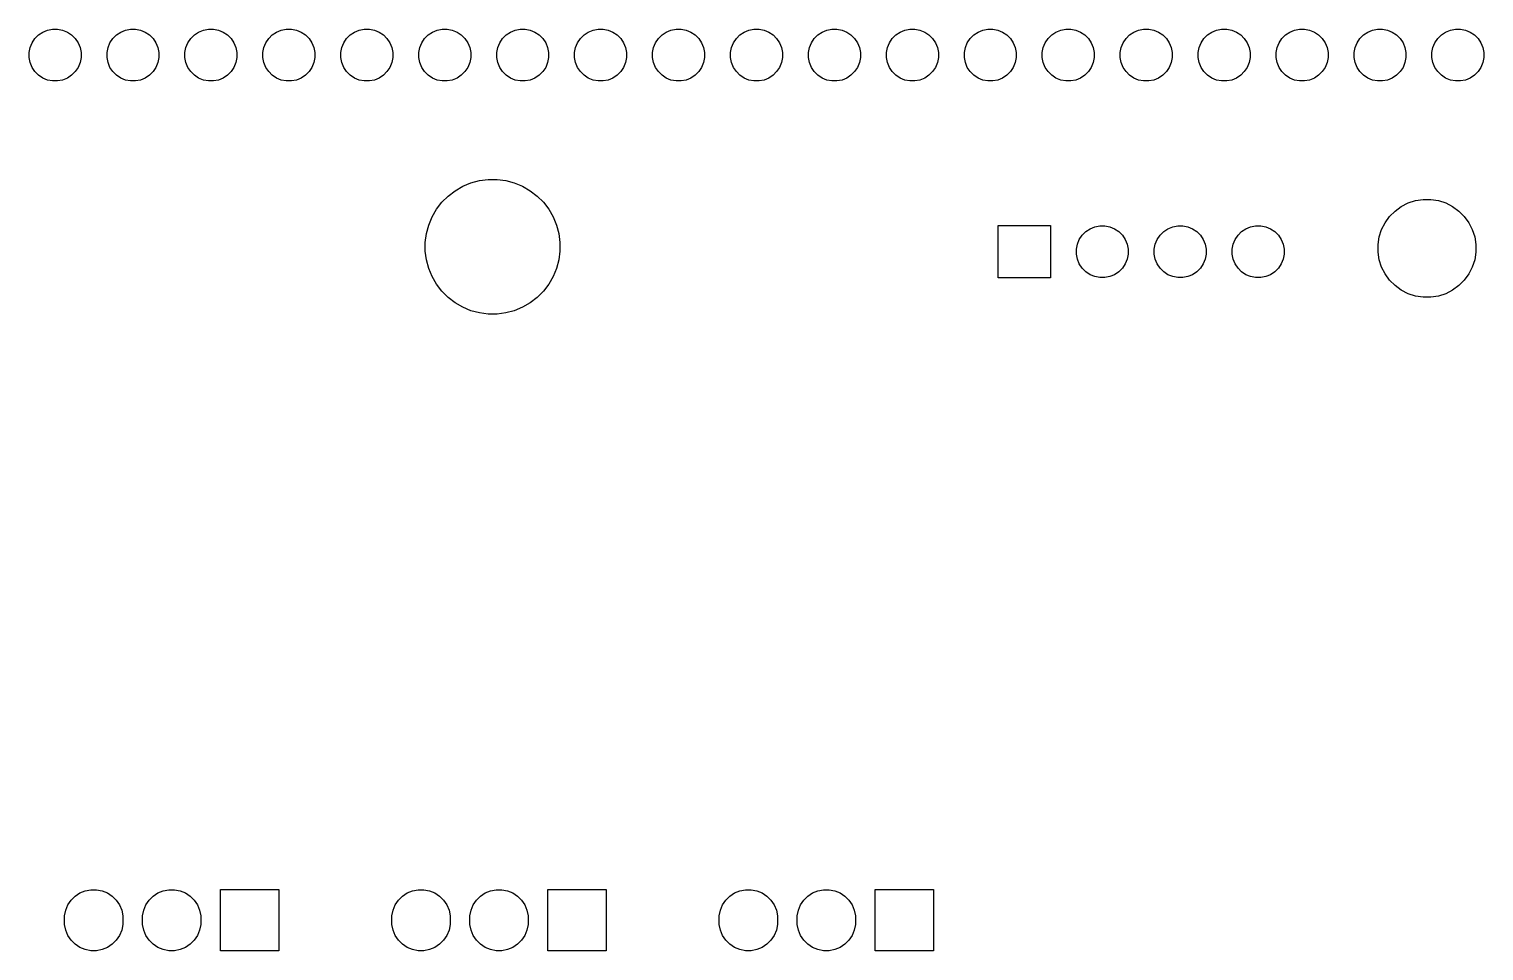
# Model space of a CAD drawing. Extents: x 82.6 to 179.2, y -147.9 to -51.2.
# Drawn here: x 131.79 to 179.21, y -82.7 to -52.65 of the extents above; entities that cross this region are included whole.
import ezdxf

# ---------------------------------------------------------------- set-up
doc = ezdxf.new("R2010")
doc.units = 0
doc.layers.add('BLACK', color=7, linetype='CONTINUOUS')

msp = doc.modelspace()

# ---------------------------------------------------------------- linework, layer by layer
at = {"layer": 'BLACK', "linetype": 'CONTINUOUS'}
for p, q in [((131.826601, -53.253258), (131.890367, -53.099313)), ((131.890367, -53.099313), (131.982941, -52.960766)), ((131.982941, -52.960766), (132.100766, -52.842941)), ((132.100766, -52.842941), (132.239313, -52.750367)), ((132.239313, -52.750367), (132.393258, -52.686601)), ((132.393258, -52.686601), (132.556685, -52.654093)), ((132.556685, -52.654093), (132.723315, -52.654093)), ((132.723315, -52.654093), (132.886742, -52.686601)), ((132.886742, -52.686601), (133.040687, -52.750367)), ((133.040687, -52.750367), (133.179234, -52.842941)), ((133.179234, -52.842941), (133.297059, -52.960766)), ((133.297059, -52.960766), (133.389633, -53.099313)), ((133.389633, -53.099313), (133.453399, -53.253258)), ((134.366601, -53.253258), (134.430367, -53.099313)), ((134.430367, -53.099313), (134.522941, -52.960766)), ((134.522941, -52.960766), (134.640766, -52.842941)), ((134.640766, -52.842941), (134.779313, -52.750367)), ((134.779313, -52.750367), (134.933258, -52.686601)), ((134.933258, -52.686601), (135.096685, -52.654093)), ((135.096685, -52.654093), (135.263315, -52.654093)), ((135.263315, -52.654093), (135.426742, -52.686601)), ((135.426742, -52.686601), (135.580687, -52.750367)), ((135.580687, -52.750367), (135.719234, -52.842941)), ((135.719234, -52.842941), (135.837059, -52.960766)), ((135.837059, -52.960766), (135.929633, -53.099313)), ((135.929633, -53.099313), (135.993399, -53.253258)), ((136.906601, -53.253258), (136.970367, -53.099313)), ((136.970367, -53.099313), (137.062941, -52.960766)), ((137.062941, -52.960766), (137.180766, -52.842941)), ((137.180766, -52.842941), (137.319313, -52.750367)), ((137.319313, -52.750367), (137.473258, -52.686601)), ((137.473258, -52.686601), (137.636685, -52.654093)), ((137.636685, -52.654093), (137.803315, -52.654093)), ((137.803315, -52.654093), (137.966742, -52.686601)), ((137.966742, -52.686601), (138.120687, -52.750367)), ((138.120687, -52.750367), (138.259234, -52.842941)), ((138.259234, -52.842941), (138.377059, -52.960766)), ((138.377059, -52.960766), (138.469633, -53.099313)), ((138.469633, -53.099313), (138.533399, -53.253258)), ((139.446601, -53.253258), (139.510367, -53.099313)), ((139.510367, -53.099313), (139.602941, -52.960766)), ((139.602941, -52.960766), (139.720766, -52.842941)), ((139.720766, -52.842941), (139.859313, -52.750367)), ((139.859313, -52.750367), (140.013258, -52.686601)), ((140.013258, -52.686601), (140.176685, -52.654093)), ((140.176685, -52.654093), (140.343315, -52.654093)), ((140.343315, -52.654093), (140.506742, -52.686601)), ((140.506742, -52.686601), (140.660687, -52.750367)), ((140.660687, -52.750367), (140.799234, -52.842941)), ((140.799234, -52.842941), (140.917059, -52.960766)), ((140.917059, -52.960766), (141.009633, -53.099313)), ((141.009633, -53.099313), (141.073399, -53.253258)), ((141.986601, -53.253258), (142.050367, -53.099313)), ((142.050367, -53.099313), (142.142941, -52.960766)), ((142.142941, -52.960766), (142.260766, -52.842941)), ((142.260766, -52.842941), (142.399313, -52.750367)), ((142.399313, -52.750367), (142.553258, -52.686601)), ((142.553258, -52.686601), (142.716685, -52.654093)), ((142.716685, -52.654093), (142.883315, -52.654093)), ((142.883315, -52.654093), (143.046742, -52.686601)), ((143.046742, -52.686601), (143.200687, -52.750367)), ((143.200687, -52.750367), (143.339234, -52.842941)), ((143.339234, -52.842941), (143.457059, -52.960766)), ((143.457059, -52.960766), (143.549633, -53.099313)), ((143.549633, -53.099313), (143.613399, -53.253258)), ((144.526601, -53.253258), (144.590367, -53.099313)), ((144.590367, -53.099313), (144.682941, -52.960766)), ((144.682941, -52.960766), (144.800766, -52.842941)), ((144.800766, -52.842941), (144.939313, -52.750367)), ((144.939313, -52.750367), (145.093258, -52.686601)), ((145.093258, -52.686601), (145.256685, -52.654093)), ((145.256685, -52.654093), (145.423315, -52.654093)), ((145.423315, -52.654093), (145.586742, -52.686601)), ((145.586742, -52.686601), (145.740687, -52.750367)), ((145.740687, -52.750367), (145.879234, -52.842941)), ((145.879234, -52.842941), (145.997059, -52.960766)), ((145.997059, -52.960766), (146.089633, -53.099313)), ((146.089633, -53.099313), (146.153399, -53.253258)), ((147.066601, -53.253258), (147.130367, -53.099313)), ((147.130367, -53.099313), (147.222941, -52.960766)), ((147.222941, -52.960766), (147.340766, -52.842941)), ((147.340766, -52.842941), (147.479313, -52.750367)), ((147.479313, -52.750367), (147.633258, -52.686601)), ((147.633258, -52.686601), (147.796685, -52.654093)), ((147.796685, -52.654093), (147.963315, -52.654093)), ((147.963315, -52.654093), (148.126742, -52.686601)), ((148.126742, -52.686601), (148.280687, -52.750367)), ((148.280687, -52.750367), (148.419234, -52.842941)), ((148.419234, -52.842941), (148.537059, -52.960766)), ((148.537059, -52.960766), (148.629633, -53.099313)), ((148.629633, -53.099313), (148.693399, -53.253258)), ((149.606601, -53.253258), (149.670367, -53.099313)), ((149.670367, -53.099313), (149.762941, -52.960766)), ((149.762941, -52.960766), (149.880766, -52.842941)), ((149.880766, -52.842941), (150.019313, -52.750367)), ((150.019313, -52.750367), (150.173258, -52.686601)), ((150.173258, -52.686601), (150.336685, -52.654093)), ((150.336685, -52.654093), (150.503315, -52.654093)), ((150.503315, -52.654093), (150.666742, -52.686601)), ((150.666742, -52.686601), (150.820687, -52.750367)), ((150.820687, -52.750367), (150.959234, -52.842941)), ((150.959234, -52.842941), (151.077059, -52.960766)), ((151.077059, -52.960766), (151.169633, -53.099313)), ((151.169633, -53.099313), (151.233399, -53.253258)), ((152.146601, -53.253258), (152.210367, -53.099313)), ((152.210367, -53.099313), (152.302941, -52.960766)), ((152.302941, -52.960766), (152.420766, -52.842941)), ((152.420766, -52.842941), (152.559313, -52.750367)), ((152.559313, -52.750367), (152.713258, -52.686601)), ((152.713258, -52.686601), (152.876685, -52.654093)), ((152.876685, -52.654093), (153.043315, -52.654093)), ((153.043315, -52.654093), (153.206742, -52.686601)), ((153.206742, -52.686601), (153.360687, -52.750367)), ((153.360687, -52.750367), (153.499234, -52.842941)), ((153.499234, -52.842941), (153.617059, -52.960766)), ((153.617059, -52.960766), (153.709633, -53.099313)), ((153.709633, -53.099313), (153.773399, -53.253258)), ((154.686601, -53.253258), (154.750367, -53.099313)), ((154.750367, -53.099313), (154.842941, -52.960766)), ((154.842941, -52.960766), (154.960766, -52.842941)), ((154.960766, -52.842941), (155.099313, -52.750367)), ((155.099313, -52.750367), (155.253258, -52.686601)), ((155.253258, -52.686601), (155.416685, -52.654093)), ((155.416685, -52.654093), (155.583315, -52.654093)), ((155.583315, -52.654093), (155.746742, -52.686601)), ((155.746742, -52.686601), (155.900687, -52.750367)), ((155.900687, -52.750367), (156.039234, -52.842941)), ((156.039234, -52.842941), (156.157059, -52.960766)), ((156.157059, -52.960766), (156.249633, -53.099313)), ((156.249633, -53.099313), (156.313399, -53.253258)), ((157.226601, -53.253258), (157.290367, -53.099313)), ((157.290367, -53.099313), (157.382941, -52.960766)), ((157.382941, -52.960766), (157.500766, -52.842941)), ((157.500766, -52.842941), (157.639313, -52.750367)), ((157.639313, -52.750367), (157.793258, -52.686601)), ((157.793258, -52.686601), (157.956685, -52.654093)), ((157.956685, -52.654093), (158.123315, -52.654093)), ((158.123315, -52.654093), (158.286742, -52.686601)), ((158.286742, -52.686601), (158.440687, -52.750367)), ((158.440687, -52.750367), (158.579234, -52.842941)), ((158.579234, -52.842941), (158.697059, -52.960766)), ((158.697059, -52.960766), (158.789633, -53.099313)), ((158.789633, -53.099313), (158.853399, -53.253258)), ((159.766601, -53.253258), (159.830367, -53.099313)), ((159.830367, -53.099313), (159.922941, -52.960766)), ((159.922941, -52.960766), (160.040766, -52.842941)), ((160.040766, -52.842941), (160.179313, -52.750367)), ((160.179313, -52.750367), (160.333258, -52.686601)), ((160.333258, -52.686601), (160.496685, -52.654093)), ((160.496685, -52.654093), (160.663315, -52.654093)), ((160.663315, -52.654093), (160.826742, -52.686601)), ((160.826742, -52.686601), (160.980687, -52.750367)), ((160.980687, -52.750367), (161.119234, -52.842941)), ((161.119234, -52.842941), (161.237059, -52.960766)), ((161.237059, -52.960766), (161.329633, -53.099313)), ((161.329633, -53.099313), (161.393399, -53.253258)), ((162.306601, -53.253258), (162.370367, -53.099313)), ((162.370367, -53.099313), (162.462941, -52.960766)), ((162.462941, -52.960766), (162.580766, -52.842941)), ((162.580766, -52.842941), (162.719313, -52.750367)), ((162.719313, -52.750367), (162.873258, -52.686601)), ((162.873258, -52.686601), (163.036685, -52.654093)), ((163.036685, -52.654093), (163.203315, -52.654093)), ((163.203315, -52.654093), (163.366742, -52.686601)), ((163.366742, -52.686601), (163.520687, -52.750367)), ((163.520687, -52.750367), (163.659234, -52.842941)), ((163.659234, -52.842941), (163.777059, -52.960766)), ((163.777059, -52.960766), (163.869633, -53.099313)), ((163.869633, -53.099313), (163.933399, -53.253258)), ((164.846601, -53.253258), (164.910367, -53.099313)), ((164.910367, -53.099313), (165.002941, -52.960766)), ((165.002941, -52.960766), (165.120766, -52.842941)), ((165.120766, -52.842941), (165.259313, -52.750367)), ((165.259313, -52.750367), (165.413258, -52.686601)), ((165.413258, -52.686601), (165.576685, -52.654093)), ((165.576685, -52.654093), (165.743315, -52.654093)), ((165.743315, -52.654093), (165.906742, -52.686601)), ((165.906742, -52.686601), (166.060687, -52.750367)), ((166.060687, -52.750367), (166.199234, -52.842941)), ((166.199234, -52.842941), (166.317059, -52.960766)), ((166.317059, -52.960766), (166.409633, -53.099313)), ((166.409633, -53.099313), (166.473399, -53.253258)), ((167.386601, -53.253258), (167.450367, -53.099313)), ((167.450367, -53.099313), (167.542941, -52.960766)), ((167.542941, -52.960766), (167.660766, -52.842941)), ((167.660766, -52.842941), (167.799313, -52.750367)), ((167.799313, -52.750367), (167.953258, -52.686601)), ((167.953258, -52.686601), (168.116685, -52.654093)), ((168.116685, -52.654093), (168.283315, -52.654093)), ((168.283315, -52.654093), (168.446742, -52.686601)), ((168.446742, -52.686601), (168.600687, -52.750367)), ((168.600687, -52.750367), (168.739234, -52.842941)), ((168.739234, -52.842941), (168.857059, -52.960766)), ((168.857059, -52.960766), (168.949633, -53.099313)), ((168.949633, -53.099313), (169.013399, -53.253258)), ((169.926601, -53.253258), (169.990367, -53.099313)), ((169.990367, -53.099313), (170.082941, -52.960766)), ((170.082941, -52.960766), (170.200766, -52.842941)), ((170.200766, -52.842941), (170.339313, -52.750367)), ((170.339313, -52.750367), (170.493258, -52.686601)), ((170.493258, -52.686601), (170.656685, -52.654093)), ((170.656685, -52.654093), (170.823315, -52.654093)), ((170.823315, -52.654093), (170.986742, -52.686601)), ((170.986742, -52.686601), (171.140687, -52.750367)), ((171.140687, -52.750367), (171.279234, -52.842941)), ((171.279234, -52.842941), (171.397059, -52.960766)), ((171.397059, -52.960766), (171.489633, -53.099313)), ((171.489633, -53.099313), (171.553399, -53.253258)), ((172.466601, -53.253258), (172.530367, -53.099313)), ((172.530367, -53.099313), (172.622941, -52.960766)), ((172.622941, -52.960766), (172.740766, -52.842941)), ((172.740766, -52.842941), (172.879313, -52.750367)), ((172.879313, -52.750367), (173.033258, -52.686601)), ((173.033258, -52.686601), (173.196685, -52.654093)), ((173.196685, -52.654093), (173.363315, -52.654093)), ((173.363315, -52.654093), (173.526742, -52.686601)), ((173.526742, -52.686601), (173.680687, -52.750367)), ((173.680687, -52.750367), (173.819234, -52.842941)), ((173.819234, -52.842941), (173.937059, -52.960766)), ((173.937059, -52.960766), (174.029633, -53.099313)), ((174.029633, -53.099313), (174.093399, -53.253258)), ((175.006601, -53.253258), (175.070367, -53.099313)), ((175.070367, -53.099313), (175.162941, -52.960766)), ((175.162941, -52.960766), (175.280766, -52.842941)), ((175.280766, -52.842941), (175.419313, -52.750367)), ((175.419313, -52.750367), (175.573258, -52.686601)), ((175.573258, -52.686601), (175.736685, -52.654093)), ((175.736685, -52.654093), (175.903315, -52.654093)), ((175.903315, -52.654093), (176.066742, -52.686601)), ((176.066742, -52.686601), (176.220687, -52.750367)), ((176.220687, -52.750367), (176.359234, -52.842941)), ((176.359234, -52.842941), (176.477059, -52.960766)), ((176.477059, -52.960766), (176.569633, -53.099313)), ((176.569633, -53.099313), (176.633399, -53.253258)), ((177.546601, -53.253258), (177.610367, -53.099313)), ((177.610367, -53.099313), (177.702941, -52.960766)), ((177.702941, -52.960766), (177.820766, -52.842941)), ((177.820766, -52.842941), (177.959313, -52.750367)), ((177.959313, -52.750367), (178.113258, -52.686601)), ((178.113258, -52.686601), (178.276685, -52.654093)), ((178.276685, -52.654093), (178.443315, -52.654093)), ((178.443315, -52.654093), (178.606742, -52.686601)), ((178.606742, -52.686601), (178.760687, -52.750367)), ((178.760687, -52.750367), (178.899234, -52.842941)), ((178.899234, -52.842941), (179.017059, -52.960766)), ((179.017059, -52.960766), (179.109633, -53.099313)), ((179.109633, -53.099313), (179.173399, -53.253258)), ((131.794093, -53.416685), (131.826601, -53.253258)), ((131.794093, -53.583315), (131.794093, -53.416685)), ((133.453399, -53.253258), (133.485907, -53.416685)), ((133.485907, -53.416685), (133.485907, -53.583315)), ((134.334093, -53.416685), (134.366601, -53.253258)), ((134.334093, -53.583315), (134.334093, -53.416685)), ((135.993399, -53.253258), (136.025907, -53.416685)), ((136.025907, -53.416685), (136.025907, -53.583315)), ((136.874093, -53.416685), (136.906601, -53.253258)), ((136.874093, -53.583315), (136.874093, -53.416685)), ((138.533399, -53.253258), (138.565907, -53.416685)), ((138.565907, -53.416685), (138.565907, -53.583315)), ((139.414093, -53.416685), (139.446601, -53.253258)), ((139.414093, -53.583315), (139.414093, -53.416685)), ((141.073399, -53.253258), (141.105907, -53.416685)), ((141.105907, -53.416685), (141.105907, -53.583315)), ((141.954093, -53.416685), (141.986601, -53.253258)), ((141.954093, -53.583315), (141.954093, -53.416685)), ((143.613399, -53.253258), (143.645907, -53.416685)), ((143.645907, -53.416685), (143.645907, -53.583315)), ((144.494093, -53.416685), (144.526601, -53.253258)), ((144.494093, -53.583315), (144.494093, -53.416685)), ((146.153399, -53.253258), (146.185907, -53.416685)), ((146.185907, -53.416685), (146.185907, -53.583315)), ((147.034093, -53.416685), (147.066601, -53.253258)), ((147.034093, -53.583315), (147.034093, -53.416685)), ((148.693399, -53.253258), (148.725907, -53.416685)), ((148.725907, -53.416685), (148.725907, -53.583315)), ((149.574093, -53.416685), (149.606601, -53.253258)), ((149.574093, -53.583315), (149.574093, -53.416685)), ((151.233399, -53.253258), (151.265907, -53.416685)), ((151.265907, -53.416685), (151.265907, -53.583315)), ((152.114093, -53.416685), (152.146601, -53.253258)), ((152.114093, -53.583315), (152.114093, -53.416685)), ((153.773399, -53.253258), (153.805907, -53.416685)), ((153.805907, -53.416685), (153.805907, -53.583315)), ((154.654093, -53.416685), (154.686601, -53.253258)), ((154.654093, -53.583315), (154.654093, -53.416685)), ((156.313399, -53.253258), (156.345907, -53.416685)), ((156.345907, -53.416685), (156.345907, -53.583315)), ((157.194093, -53.416685), (157.226601, -53.253258)), ((157.194093, -53.583315), (157.194093, -53.416685)), ((158.853399, -53.253258), (158.885907, -53.416685)), ((158.885907, -53.416685), (158.885907, -53.583315)), ((159.734093, -53.416685), (159.766601, -53.253258)), ((159.734093, -53.583315), (159.734093, -53.416685)), ((161.393399, -53.253258), (161.425907, -53.416685)), ((161.425907, -53.416685), (161.425907, -53.583315)), ((162.274093, -53.416685), (162.306601, -53.253258)), ((162.274093, -53.583315), (162.274093, -53.416685)), ((163.933399, -53.253258), (163.965907, -53.416685)), ((163.965907, -53.416685), (163.965907, -53.583315)), ((164.814093, -53.416685), (164.846601, -53.253258)), ((164.814093, -53.583315), (164.814093, -53.416685)), ((166.473399, -53.253258), (166.505907, -53.416685)), ((166.505907, -53.416685), (166.505907, -53.583315)), ((167.354093, -53.416685), (167.386601, -53.253258)), ((167.354093, -53.583315), (167.354093, -53.416685)), ((169.013399, -53.253258), (169.045907, -53.416685)), ((169.045907, -53.416685), (169.045907, -53.583315)), ((169.894093, -53.416685), (169.926601, -53.253258)), ((169.894093, -53.583315), (169.894093, -53.416685)), ((171.553399, -53.253258), (171.585907, -53.416685)), ((171.585907, -53.416685), (171.585907, -53.583315)), ((172.434093, -53.416685), (172.466601, -53.253258)), ((172.434093, -53.583315), (172.434093, -53.416685)), ((174.093399, -53.253258), (174.125907, -53.416685)), ((174.125907, -53.416685), (174.125907, -53.583315)), ((174.974093, -53.416685), (175.006601, -53.253258)), ((174.974093, -53.583315), (174.974093, -53.416685)), ((176.633399, -53.253258), (176.665907, -53.416685)), ((176.665907, -53.416685), (176.665907, -53.583315)), ((177.514093, -53.416685), (177.546601, -53.253258)), ((177.514093, -53.583315), (177.514093, -53.416685)), ((179.173399, -53.253258), (179.205907, -53.416685)), ((179.205907, -53.416685), (179.205907, -53.583315)), ((131.826601, -53.746742), (131.794093, -53.583315)), ((131.890367, -53.900687), (131.826601, -53.746742)), ((131.982941, -54.039234), (131.890367, -53.900687)), ((132.100766, -54.157059), (131.982941, -54.039234)), ((133.297059, -54.039234), (133.179234, -54.157059)), ((133.389633, -53.900687), (133.297059, -54.039234)), ((133.453399, -53.746742), (133.389633, -53.900687)), ((133.485907, -53.583315), (133.453399, -53.746742)), ((134.366601, -53.746742), (134.334093, -53.583315)), ((134.430367, -53.900687), (134.366601, -53.746742)), ((134.522941, -54.039234), (134.430367, -53.900687)), ((134.640766, -54.157059), (134.522941, -54.039234)), ((135.837059, -54.039234), (135.719234, -54.157059)), ((135.929633, -53.900687), (135.837059, -54.039234)), ((135.993399, -53.746742), (135.929633, -53.900687)), ((136.025907, -53.583315), (135.993399, -53.746742)), ((136.906601, -53.746742), (136.874093, -53.583315)), ((136.970367, -53.900687), (136.906601, -53.746742)), ((137.062941, -54.039234), (136.970367, -53.900687)), ((137.180766, -54.157059), (137.062941, -54.039234)), ((138.377059, -54.039234), (138.259234, -54.157059)), ((138.469633, -53.900687), (138.377059, -54.039234)), ((138.533399, -53.746742), (138.469633, -53.900687)), ((138.565907, -53.583315), (138.533399, -53.746742)), ((139.446601, -53.746742), (139.414093, -53.583315)), ((139.510367, -53.900687), (139.446601, -53.746742)), ((139.602941, -54.039234), (139.510367, -53.900687)), ((139.720766, -54.157059), (139.602941, -54.039234)), ((140.917059, -54.039234), (140.799234, -54.157059)), ((141.009633, -53.900687), (140.917059, -54.039234)), ((141.073399, -53.746742), (141.009633, -53.900687)), ((141.105907, -53.583315), (141.073399, -53.746742)), ((141.986601, -53.746742), (141.954093, -53.583315)), ((142.050367, -53.900687), (141.986601, -53.746742)), ((142.142941, -54.039234), (142.050367, -53.900687)), ((142.260766, -54.157059), (142.142941, -54.039234)), ((143.457059, -54.039234), (143.339234, -54.157059)), ((143.549633, -53.900687), (143.457059, -54.039234)), ((143.613399, -53.746742), (143.549633, -53.900687)), ((143.645907, -53.583315), (143.613399, -53.746742)), ((144.526601, -53.746742), (144.494093, -53.583315)), ((144.590367, -53.900687), (144.526601, -53.746742)), ((144.682941, -54.039234), (144.590367, -53.900687)), ((144.800766, -54.157059), (144.682941, -54.039234)), ((145.997059, -54.039234), (145.879234, -54.157059)), ((146.089633, -53.900687), (145.997059, -54.039234)), ((146.153399, -53.746742), (146.089633, -53.900687)), ((146.185907, -53.583315), (146.153399, -53.746742)), ((147.066601, -53.746742), (147.034093, -53.583315)), ((147.130367, -53.900687), (147.066601, -53.746742)), ((147.222941, -54.039234), (147.130367, -53.900687)), ((147.340766, -54.157059), (147.222941, -54.039234)), ((148.537059, -54.039234), (148.419234, -54.157059)), ((148.629633, -53.900687), (148.537059, -54.039234)), ((148.693399, -53.746742), (148.629633, -53.900687)), ((148.725907, -53.583315), (148.693399, -53.746742)), ((149.606601, -53.746742), (149.574093, -53.583315)), ((149.670367, -53.900687), (149.606601, -53.746742)), ((149.762941, -54.039234), (149.670367, -53.900687)), ((149.880766, -54.157059), (149.762941, -54.039234)), ((151.077059, -54.039234), (150.959234, -54.157059)), ((151.169633, -53.900687), (151.077059, -54.039234)), ((151.233399, -53.746742), (151.169633, -53.900687)), ((151.265907, -53.583315), (151.233399, -53.746742)), ((152.146601, -53.746742), (152.114093, -53.583315)), ((152.210367, -53.900687), (152.146601, -53.746742)), ((152.302941, -54.039234), (152.210367, -53.900687)), ((152.420766, -54.157059), (152.302941, -54.039234)), ((153.617059, -54.039234), (153.499234, -54.157059)), ((153.709633, -53.900687), (153.617059, -54.039234)), ((153.773399, -53.746742), (153.709633, -53.900687)), ((153.805907, -53.583315), (153.773399, -53.746742)), ((154.686601, -53.746742), (154.654093, -53.583315)), ((154.750367, -53.900687), (154.686601, -53.746742)), ((154.842941, -54.039234), (154.750367, -53.900687)), ((154.960766, -54.157059), (154.842941, -54.039234)), ((156.157059, -54.039234), (156.039234, -54.157059)), ((156.249633, -53.900687), (156.157059, -54.039234)), ((156.313399, -53.746742), (156.249633, -53.900687)), ((156.345907, -53.583315), (156.313399, -53.746742)), ((157.226601, -53.746742), (157.194093, -53.583315)), ((157.290367, -53.900687), (157.226601, -53.746742)), ((157.382941, -54.039234), (157.290367, -53.900687)), ((157.500766, -54.157059), (157.382941, -54.039234)), ((158.697059, -54.039234), (158.579234, -54.157059)), ((158.789633, -53.900687), (158.697059, -54.039234)), ((158.853399, -53.746742), (158.789633, -53.900687)), ((158.885907, -53.583315), (158.853399, -53.746742)), ((159.766601, -53.746742), (159.734093, -53.583315)), ((159.830367, -53.900687), (159.766601, -53.746742)), ((159.922941, -54.039234), (159.830367, -53.900687)), ((160.040766, -54.157059), (159.922941, -54.039234)), ((161.237059, -54.039234), (161.119234, -54.157059)), ((161.329633, -53.900687), (161.237059, -54.039234)), ((161.393399, -53.746742), (161.329633, -53.900687)), ((161.425907, -53.583315), (161.393399, -53.746742)), ((162.306601, -53.746742), (162.274093, -53.583315)), ((162.370367, -53.900687), (162.306601, -53.746742)), ((162.462941, -54.039234), (162.370367, -53.900687)), ((162.580766, -54.157059), (162.462941, -54.039234)), ((163.777059, -54.039234), (163.659234, -54.157059)), ((163.869633, -53.900687), (163.777059, -54.039234)), ((163.933399, -53.746742), (163.869633, -53.900687)), ((163.965907, -53.583315), (163.933399, -53.746742)), ((164.846601, -53.746742), (164.814093, -53.583315)), ((164.910367, -53.900687), (164.846601, -53.746742)), ((165.002941, -54.039234), (164.910367, -53.900687)), ((165.120766, -54.157059), (165.002941, -54.039234)), ((166.317059, -54.039234), (166.199234, -54.157059)), ((166.409633, -53.900687), (166.317059, -54.039234)), ((166.473399, -53.746742), (166.409633, -53.900687)), ((166.505907, -53.583315), (166.473399, -53.746742)), ((167.386601, -53.746742), (167.354093, -53.583315)), ((167.450367, -53.900687), (167.386601, -53.746742)), ((167.542941, -54.039234), (167.450367, -53.900687)), ((167.660766, -54.157059), (167.542941, -54.039234)), ((168.857059, -54.039234), (168.739234, -54.157059)), ((168.949633, -53.900687), (168.857059, -54.039234)), ((169.013399, -53.746742), (168.949633, -53.900687)), ((169.045907, -53.583315), (169.013399, -53.746742)), ((169.926601, -53.746742), (169.894093, -53.583315)), ((169.990367, -53.900687), (169.926601, -53.746742)), ((170.082941, -54.039234), (169.990367, -53.900687)), ((170.200766, -54.157059), (170.082941, -54.039234)), ((171.397059, -54.039234), (171.279234, -54.157059)), ((171.489633, -53.900687), (171.397059, -54.039234)), ((171.553399, -53.746742), (171.489633, -53.900687)), ((171.585907, -53.583315), (171.553399, -53.746742)), ((172.466601, -53.746742), (172.434093, -53.583315)), ((172.530367, -53.900687), (172.466601, -53.746742)), ((172.622941, -54.039234), (172.530367, -53.900687)), ((172.740766, -54.157059), (172.622941, -54.039234)), ((173.937059, -54.039234), (173.819234, -54.157059)), ((174.029633, -53.900687), (173.937059, -54.039234)), ((174.093399, -53.746742), (174.029633, -53.900687)), ((174.125907, -53.583315), (174.093399, -53.746742)), ((175.006601, -53.746742), (174.974093, -53.583315)), ((175.070367, -53.900687), (175.006601, -53.746742)), ((175.162941, -54.039234), (175.070367, -53.900687)), ((175.280766, -54.157059), (175.162941, -54.039234)), ((176.477059, -54.039234), (176.359234, -54.157059)), ((176.569633, -53.900687), (176.477059, -54.039234)), ((176.633399, -53.746742), (176.569633, -53.900687)), ((176.665907, -53.583315), (176.633399, -53.746742)), ((177.546601, -53.746742), (177.514093, -53.583315)), ((177.610367, -53.900687), (177.546601, -53.746742)), ((177.702941, -54.039234), (177.610367, -53.900687)), ((177.820766, -54.157059), (177.702941, -54.039234)), ((179.017059, -54.039234), (178.899234, -54.157059)), ((179.109633, -53.900687), (179.017059, -54.039234)), ((179.173399, -53.746742), (179.109633, -53.900687)), ((179.205907, -53.583315), (179.173399, -53.746742)), ((132.239313, -54.249633), (132.100766, -54.157059)), ((132.393258, -54.313399), (132.239313, -54.249633)), ((132.556685, -54.345907), (132.393258, -54.313399)), ((132.723315, -54.345907), (132.556685, -54.345907)), ((132.886742, -54.313399), (132.723315, -54.345907)), ((133.040687, -54.249633), (132.886742, -54.313399)), ((133.179234, -54.157059), (133.040687, -54.249633)), ((134.779313, -54.249633), (134.640766, -54.157059)), ((134.933258, -54.313399), (134.779313, -54.249633)), ((135.096685, -54.345907), (134.933258, -54.313399)), ((135.263315, -54.345907), (135.096685, -54.345907)), ((135.426742, -54.313399), (135.263315, -54.345907)), ((135.580687, -54.249633), (135.426742, -54.313399)), ((135.719234, -54.157059), (135.580687, -54.249633)), ((137.319313, -54.249633), (137.180766, -54.157059)), ((137.473258, -54.313399), (137.319313, -54.249633)), ((137.636685, -54.345907), (137.473258, -54.313399)), ((137.803315, -54.345907), (137.636685, -54.345907)), ((137.966742, -54.313399), (137.803315, -54.345907)), ((138.120687, -54.249633), (137.966742, -54.313399)), ((138.259234, -54.157059), (138.120687, -54.249633)), ((139.859313, -54.249633), (139.720766, -54.157059)), ((140.013258, -54.313399), (139.859313, -54.249633)), ((140.176685, -54.345907), (140.013258, -54.313399)), ((140.343315, -54.345907), (140.176685, -54.345907)), ((140.506742, -54.313399), (140.343315, -54.345907)), ((140.660687, -54.249633), (140.506742, -54.313399)), ((140.799234, -54.157059), (140.660687, -54.249633)), ((142.399313, -54.249633), (142.260766, -54.157059)), ((142.553258, -54.313399), (142.399313, -54.249633)), ((142.716685, -54.345907), (142.553258, -54.313399)), ((142.883315, -54.345907), (142.716685, -54.345907)), ((143.046742, -54.313399), (142.883315, -54.345907)), ((143.200687, -54.249633), (143.046742, -54.313399)), ((143.339234, -54.157059), (143.200687, -54.249633)), ((144.939313, -54.249633), (144.800766, -54.157059)), ((145.093258, -54.313399), (144.939313, -54.249633)), ((145.256685, -54.345907), (145.093258, -54.313399)), ((145.423315, -54.345907), (145.256685, -54.345907)), ((145.586742, -54.313399), (145.423315, -54.345907)), ((145.740687, -54.249633), (145.586742, -54.313399)), ((145.879234, -54.157059), (145.740687, -54.249633)), ((147.479313, -54.249633), (147.340766, -54.157059)), ((147.633258, -54.313399), (147.479313, -54.249633)), ((147.796685, -54.345907), (147.633258, -54.313399)), ((147.963315, -54.345907), (147.796685, -54.345907)), ((148.126742, -54.313399), (147.963315, -54.345907)), ((148.280687, -54.249633), (148.126742, -54.313399)), ((148.419234, -54.157059), (148.280687, -54.249633)), ((150.019313, -54.249633), (149.880766, -54.157059)), ((150.173258, -54.313399), (150.019313, -54.249633)), ((150.336685, -54.345907), (150.173258, -54.313399)), ((150.503315, -54.345907), (150.336685, -54.345907)), ((150.666742, -54.313399), (150.503315, -54.345907)), ((150.820687, -54.249633), (150.666742, -54.313399)), ((150.959234, -54.157059), (150.820687, -54.249633)), ((152.559313, -54.249633), (152.420766, -54.157059)), ((152.713258, -54.313399), (152.559313, -54.249633)), ((152.876685, -54.345907), (152.713258, -54.313399)), ((153.043315, -54.345907), (152.876685, -54.345907)), ((153.206742, -54.313399), (153.043315, -54.345907)), ((153.360687, -54.249633), (153.206742, -54.313399)), ((153.499234, -54.157059), (153.360687, -54.249633)), ((155.099313, -54.249633), (154.960766, -54.157059)), ((155.253258, -54.313399), (155.099313, -54.249633)), ((155.416685, -54.345907), (155.253258, -54.313399)), ((155.583315, -54.345907), (155.416685, -54.345907)), ((155.746742, -54.313399), (155.583315, -54.345907)), ((155.900687, -54.249633), (155.746742, -54.313399)), ((156.039234, -54.157059), (155.900687, -54.249633)), ((157.639313, -54.249633), (157.500766, -54.157059)), ((157.793258, -54.313399), (157.639313, -54.249633)), ((157.956685, -54.345907), (157.793258, -54.313399)), ((158.123315, -54.345907), (157.956685, -54.345907)), ((158.286742, -54.313399), (158.123315, -54.345907)), ((158.440687, -54.249633), (158.286742, -54.313399)), ((158.579234, -54.157059), (158.440687, -54.249633)), ((160.179313, -54.249633), (160.040766, -54.157059)), ((160.333258, -54.313399), (160.179313, -54.249633)), ((160.496685, -54.345907), (160.333258, -54.313399)), ((160.663315, -54.345907), (160.496685, -54.345907)), ((160.826742, -54.313399), (160.663315, -54.345907)), ((160.980687, -54.249633), (160.826742, -54.313399)), ((161.119234, -54.157059), (160.980687, -54.249633)), ((162.719313, -54.249633), (162.580766, -54.157059)), ((162.873258, -54.313399), (162.719313, -54.249633)), ((163.036685, -54.345907), (162.873258, -54.313399)), ((163.203315, -54.345907), (163.036685, -54.345907)), ((163.366742, -54.313399), (163.203315, -54.345907)), ((163.520687, -54.249633), (163.366742, -54.313399)), ((163.659234, -54.157059), (163.520687, -54.249633)), ((165.259313, -54.249633), (165.120766, -54.157059)), ((165.413258, -54.313399), (165.259313, -54.249633)), ((165.576685, -54.345907), (165.413258, -54.313399)), ((165.743315, -54.345907), (165.576685, -54.345907)), ((165.906742, -54.313399), (165.743315, -54.345907)), ((166.060687, -54.249633), (165.906742, -54.313399)), ((166.199234, -54.157059), (166.060687, -54.249633)), ((167.799313, -54.249633), (167.660766, -54.157059)), ((167.953258, -54.313399), (167.799313, -54.249633)), ((168.116685, -54.345907), (167.953258, -54.313399)), ((168.283315, -54.345907), (168.116685, -54.345907)), ((168.446742, -54.313399), (168.283315, -54.345907)), ((168.600687, -54.249633), (168.446742, -54.313399)), ((168.739234, -54.157059), (168.600687, -54.249633)), ((170.339313, -54.249633), (170.200766, -54.157059)), ((170.493258, -54.313399), (170.339313, -54.249633)), ((170.656685, -54.345907), (170.493258, -54.313399)), ((170.823315, -54.345907), (170.656685, -54.345907)), ((170.986742, -54.313399), (170.823315, -54.345907)), ((171.140687, -54.249633), (170.986742, -54.313399)), ((171.279234, -54.157059), (171.140687, -54.249633)), ((172.879313, -54.249633), (172.740766, -54.157059)), ((173.033258, -54.313399), (172.879313, -54.249633)), ((173.196685, -54.345907), (173.033258, -54.313399)), ((173.363315, -54.345907), (173.196685, -54.345907)), ((173.526742, -54.313399), (173.363315, -54.345907)), ((173.680687, -54.249633), (173.526742, -54.313399)), ((173.819234, -54.157059), (173.680687, -54.249633)), ((175.419313, -54.249633), (175.280766, -54.157059)), ((175.573258, -54.313399), (175.419313, -54.249633)), ((175.736685, -54.345907), (175.573258, -54.313399)), ((175.903315, -54.345907), (175.736685, -54.345907)), ((176.066742, -54.313399), (175.903315, -54.345907)), ((176.220687, -54.249633), (176.066742, -54.313399)), ((176.359234, -54.157059), (176.220687, -54.249633)), ((177.959313, -54.249633), (177.820766, -54.157059)), ((178.113258, -54.313399), (177.959313, -54.249633)), ((178.276685, -54.345907), (178.113258, -54.313399)), ((178.443315, -54.345907), (178.276685, -54.345907)), ((178.606742, -54.313399), (178.443315, -54.345907)), ((178.760687, -54.249633), (178.606742, -54.313399)), ((178.899234, -54.157059), (178.760687, -54.249633)), ((145.677745, -57.920767), (145.926965, -57.77688)), ((145.926965, -57.77688), (146.192833, -57.666754)), ((146.192833, -57.666754), (146.470801, -57.592272)), ((146.470801, -57.592272), (146.756113, -57.55471)), ((146.756113, -57.55471), (147.043887, -57.55471)), ((147.043887, -57.55471), (147.329199, -57.592272)), ((147.329199, -57.592272), (147.607167, -57.666754)), ((147.607167, -57.666754), (147.873035, -57.77688)), ((147.873035, -57.77688), (148.122255, -57.920767)), ((145.070767, -58.527745), (145.245952, -58.299439)), ((145.245952, -58.299439), (145.449439, -58.095952)), ((145.449439, -58.095952), (145.677745, -57.920767)), ((148.122255, -57.920767), (148.350561, -58.095952)), ((148.350561, -58.095952), (148.554048, -58.299439)), ((148.554048, -58.299439), (148.729233, -58.527745)), ((176.737707, -58.321793), (176.976487, -58.244208)), ((176.976487, -58.244208), (177.224465, -58.204932)), ((177.224465, -58.204932), (177.475535, -58.204932)), ((177.475535, -58.204932), (177.723513, -58.244208)), ((177.723513, -58.244208), (177.962293, -58.321793)), ((144.816754, -59.042833), (144.92688, -58.776965)), ((144.92688, -58.776965), (145.070767, -58.527745)), ((148.729233, -58.527745), (148.87312, -58.776965)), ((148.87312, -58.776965), (148.983246, -59.042833)), ((175.985776, -58.964002), (176.13335, -58.760883)), ((176.13335, -58.760883), (176.310883, -58.58335)), ((176.310883, -58.58335), (176.514002, -58.435776)), ((176.514002, -58.435776), (176.737707, -58.321793)), ((177.962293, -58.321793), (178.185998, -58.435776)), ((178.185998, -58.435776), (178.389117, -58.58335)), ((178.389117, -58.58335), (178.56665, -58.760883)), ((178.56665, -58.760883), (178.714224, -58.964002)), ((144.742272, -59.320801), (144.816754, -59.042833)), ((148.983246, -59.042833), (149.057728, -59.320801)), ((163.38, -60.76), (163.38, -59.06)), ((163.38, -59.06), (165.08, -59.06)), ((165.08, -59.06), (165.08, -60.76)), ((166.112941, -59.370766), (166.230766, -59.252941)), ((166.230766, -59.252941), (166.369313, -59.160367)), ((166.369313, -59.160367), (166.523258, -59.096601)), ((166.523258, -59.096601), (166.686685, -59.064093)), ((166.686685, -59.064093), (166.853315, -59.064093)), ((166.853315, -59.064093), (167.016742, -59.096601)), ((167.016742, -59.096601), (167.170687, -59.160367)), ((167.170687, -59.160367), (167.309234, -59.252941)), ((167.309234, -59.252941), (167.427059, -59.370766)), ((168.652941, -59.370766), (168.770766, -59.252941)), ((168.770766, -59.252941), (168.909313, -59.160367)), ((168.909313, -59.160367), (169.063258, -59.096601)), ((169.063258, -59.096601), (169.226685, -59.064093)), ((169.226685, -59.064093), (169.393315, -59.064093)), ((169.393315, -59.064093), (169.556742, -59.096601)), ((169.556742, -59.096601), (169.710687, -59.160367)), ((169.710687, -59.160367), (169.849234, -59.252941)), ((169.849234, -59.252941), (169.967059, -59.370766)), ((171.192941, -59.370766), (171.310766, -59.252941)), ((171.310766, -59.252941), (171.449313, -59.160367)), ((171.449313, -59.160367), (171.603258, -59.096601)), ((171.603258, -59.096601), (171.766685, -59.064093)), ((171.766685, -59.064093), (171.933315, -59.064093)), ((171.933315, -59.064093), (172.096742, -59.096601)), ((172.096742, -59.096601), (172.250687, -59.160367)), ((172.250687, -59.160367), (172.389234, -59.252941)), ((172.389234, -59.252941), (172.507059, -59.370766)), ((175.794208, -59.426487), (175.871793, -59.187707)), ((175.871793, -59.187707), (175.985776, -58.964002)), ((178.714224, -58.964002), (178.828207, -59.187707)), ((178.828207, -59.187707), (178.905792, -59.426487)), ((144.70471, -59.606113), (144.742272, -59.320801)), ((144.70471, -59.893887), (144.70471, -59.606113)), ((149.057728, -59.320801), (149.09529, -59.606113)), ((149.09529, -59.606113), (149.09529, -59.893887)), ((165.924093, -59.826685), (165.956601, -59.663258)), ((165.956601, -59.663258), (166.020367, -59.509313)), ((166.020367, -59.509313), (166.112941, -59.370766)), ((167.427059, -59.370766), (167.519633, -59.509313)), ((167.519633, -59.509313), (167.583399, -59.663258)), ((167.583399, -59.663258), (167.615907, -59.826685)), ((168.464093, -59.826685), (168.496601, -59.663258)), ((168.496601, -59.663258), (168.560367, -59.509313)), ((168.560367, -59.509313), (168.652941, -59.370766)), ((169.967059, -59.370766), (170.059633, -59.509313)), ((170.059633, -59.509313), (170.123399, -59.663258)), ((170.123399, -59.663258), (170.155907, -59.826685)), ((171.004093, -59.826685), (171.036601, -59.663258)), ((171.036601, -59.663258), (171.100367, -59.509313)), ((171.100367, -59.509313), (171.192941, -59.370766)), ((172.507059, -59.370766), (172.599633, -59.509313)), ((172.599633, -59.509313), (172.663399, -59.663258)), ((172.663399, -59.663258), (172.695907, -59.826685)), ((175.754932, -59.674465), (175.794208, -59.426487)), ((175.754932, -59.925535), (175.754932, -59.674465)), ((178.905792, -59.426487), (178.945068, -59.674465)), ((178.945068, -59.674465), (178.945068, -59.925535)), ((144.742272, -60.179199), (144.70471, -59.893887)), ((144.816754, -60.457167), (144.742272, -60.179199)), ((149.057728, -60.179199), (148.983246, -60.457167)), ((149.09529, -59.893887), (149.057728, -60.179199)), ((165.924093, -59.993315), (165.924093, -59.826685)), ((165.956601, -60.156742), (165.924093, -59.993315)), ((166.020367, -60.310687), (165.956601, -60.156742)), ((167.583399, -60.156742), (167.519633, -60.310687)), ((167.615907, -59.993315), (167.583399, -60.156742)), ((167.615907, -59.826685), (167.615907, -59.993315)), ((168.464093, -59.993315), (168.464093, -59.826685)), ((168.496601, -60.156742), (168.464093, -59.993315)), ((168.560367, -60.310687), (168.496601, -60.156742)), ((170.123399, -60.156742), (170.059633, -60.310687)), ((170.155907, -59.993315), (170.123399, -60.156742)), ((170.155907, -59.826685), (170.155907, -59.993315)), ((171.004093, -59.993315), (171.004093, -59.826685)), ((171.036601, -60.156742), (171.004093, -59.993315)), ((171.100367, -60.310687), (171.036601, -60.156742)), ((172.663399, -60.156742), (172.599633, -60.310687)), ((172.695907, -59.993315), (172.663399, -60.156742)), ((172.695907, -59.826685), (172.695907, -59.993315)), ((175.794208, -60.173513), (175.754932, -59.925535)), ((175.871793, -60.412293), (175.794208, -60.173513)), ((178.905792, -60.173513), (178.828207, -60.412293)), ((178.945068, -59.925535), (178.905792, -60.173513)), ((144.92688, -60.723035), (144.816754, -60.457167)), ((148.983246, -60.457167), (148.87312, -60.723035)), ((166.112941, -60.449234), (166.020367, -60.310687)), ((166.230766, -60.567059), (166.112941, -60.449234)), ((166.369313, -60.659633), (166.230766, -60.567059)), ((166.523258, -60.723399), (166.369313, -60.659633)), ((167.170687, -60.659633), (167.016742, -60.723399)), ((167.309234, -60.567059), (167.170687, -60.659633)), ((167.427059, -60.449234), (167.309234, -60.567059)), ((167.519633, -60.310687), (167.427059, -60.449234)), ((168.652941, -60.449234), (168.560367, -60.310687)), ((168.770766, -60.567059), (168.652941, -60.449234)), ((168.909313, -60.659633), (168.770766, -60.567059)), ((169.063258, -60.723399), (168.909313, -60.659633)), ((169.710687, -60.659633), (169.556742, -60.723399)), ((169.849234, -60.567059), (169.710687, -60.659633)), ((169.967059, -60.449234), (169.849234, -60.567059)), ((170.059633, -60.310687), (169.967059, -60.449234)), ((171.192941, -60.449234), (171.100367, -60.310687)), ((171.310766, -60.567059), (171.192941, -60.449234)), ((171.449313, -60.659633), (171.310766, -60.567059)), ((171.603258, -60.723399), (171.449313, -60.659633)), ((172.250687, -60.659633), (172.096742, -60.723399)), ((172.389234, -60.567059), (172.250687, -60.659633)), ((172.507059, -60.449234), (172.389234, -60.567059)), ((172.599633, -60.310687), (172.507059, -60.449234)), ((175.985776, -60.635998), (175.871793, -60.412293)), ((176.13335, -60.839117), (175.985776, -60.635998)), ((178.714224, -60.635998), (178.56665, -60.839117)), ((178.828207, -60.412293), (178.714224, -60.635998)), ((145.070767, -60.972255), (144.92688, -60.723035)), ((145.245952, -61.200561), (145.070767, -60.972255)), ((148.729233, -60.972255), (148.554048, -61.200561)), ((148.87312, -60.723035), (148.729233, -60.972255)), ((165.08, -60.76), (163.38, -60.76)), ((166.686685, -60.755907), (166.523258, -60.723399)), ((166.853315, -60.755907), (166.686685, -60.755907)), ((167.016742, -60.723399), (166.853315, -60.755907)), ((169.226685, -60.755907), (169.063258, -60.723399)), ((169.393315, -60.755907), (169.226685, -60.755907)), ((169.556742, -60.723399), (169.393315, -60.755907)), ((171.766685, -60.755907), (171.603258, -60.723399)), ((171.933315, -60.755907), (171.766685, -60.755907)), ((172.096742, -60.723399), (171.933315, -60.755907)), ((176.310883, -61.01665), (176.13335, -60.839117)), ((176.514002, -61.164224), (176.310883, -61.01665)), ((178.389117, -61.01665), (178.185998, -61.164224)), ((178.56665, -60.839117), (178.389117, -61.01665)), ((145.449439, -61.404048), (145.245952, -61.200561)), ((145.677745, -61.579233), (145.449439, -61.404048)), ((145.926965, -61.72312), (145.677745, -61.579233)), ((148.122255, -61.579233), (147.873035, -61.72312)), ((148.350561, -61.404048), (148.122255, -61.579233)), ((148.554048, -61.200561), (148.350561, -61.404048)), ((176.737707, -61.278207), (176.514002, -61.164224)), ((176.976487, -61.355792), (176.737707, -61.278207)), ((177.224465, -61.395068), (176.976487, -61.355792)), ((177.475535, -61.395068), (177.224465, -61.395068)), ((177.723513, -61.355792), (177.475535, -61.395068)), ((177.962293, -61.278207), (177.723513, -61.355792)), ((178.185998, -61.164224), (177.962293, -61.278207)), ((146.192833, -61.833246), (145.926965, -61.72312)), ((146.470801, -61.907728), (146.192833, -61.833246)), ((146.756113, -61.94529), (146.470801, -61.907728)), ((147.043887, -61.94529), (146.756113, -61.94529)), ((147.329199, -61.907728), (147.043887, -61.94529)), ((147.607167, -61.833246), (147.329199, -61.907728)), ((147.873035, -61.72312), (147.607167, -61.833246)), ((133.05997, -81.203495), (133.163708, -81.04824)), ((133.163708, -81.04824), (133.29574, -80.916208)), ((133.29574, -80.916208), (133.450995, -80.81247)), ((133.450995, -80.81247), (133.623504, -80.741014)), ((133.623504, -80.741014), (133.806639, -80.704587)), ((133.806639, -80.704587), (133.993361, -80.704587)), ((133.993361, -80.704587), (134.176496, -80.741014)), ((134.176496, -80.741014), (134.349005, -80.81247)), ((134.349005, -80.81247), (134.50426, -80.916208)), ((134.50426, -80.916208), (134.636292, -81.04824)), ((134.636292, -81.04824), (134.74003, -81.203495)), ((135.59997, -81.203495), (135.703708, -81.04824)), ((135.703708, -81.04824), (135.83574, -80.916208)), ((135.83574, -80.916208), (135.990995, -80.81247)), ((135.990995, -80.81247), (136.163504, -80.741014)), ((136.163504, -80.741014), (136.346639, -80.704587)), ((136.346639, -80.704587), (136.533361, -80.704587)), ((136.533361, -80.704587), (136.716496, -80.741014)), ((136.716496, -80.741014), (136.889005, -80.81247)), ((136.889005, -80.81247), (137.04426, -80.916208)), ((137.04426, -80.916208), (137.176292, -81.04824)), ((137.176292, -81.04824), (137.28003, -81.203495)), ((138.0275, -82.7), (138.0275, -80.7)), ((138.0275, -80.7), (139.9325, -80.7)), ((139.9325, -80.7), (139.9325, -82.7)), ((143.72797, -81.203495), (143.831708, -81.04824)), ((143.831708, -81.04824), (143.96374, -80.916208)), ((143.96374, -80.916208), (144.118995, -80.81247)), ((144.118995, -80.81247), (144.291504, -80.741014)), ((144.291504, -80.741014), (144.474639, -80.704587)), ((144.474639, -80.704587), (144.661361, -80.704587)), ((144.661361, -80.704587), (144.844496, -80.741014)), ((144.844496, -80.741014), (145.017005, -80.81247)), ((145.017005, -80.81247), (145.17226, -80.916208)), ((145.17226, -80.916208), (145.304292, -81.04824)), ((145.304292, -81.04824), (145.40803, -81.203495)), ((146.26797, -81.203495), (146.371708, -81.04824)), ((146.371708, -81.04824), (146.50374, -80.916208)), ((146.50374, -80.916208), (146.658995, -80.81247)), ((146.658995, -80.81247), (146.831504, -80.741014)), ((146.831504, -80.741014), (147.014639, -80.704587)), ((147.014639, -80.704587), (147.201361, -80.704587)), ((147.201361, -80.704587), (147.384496, -80.741014)), ((147.384496, -80.741014), (147.557005, -80.81247)), ((147.557005, -80.81247), (147.71226, -80.916208)), ((147.71226, -80.916208), (147.844292, -81.04824)), ((147.844292, -81.04824), (147.94803, -81.203495)), ((148.6955, -82.7), (148.6955, -80.7)), ((148.6955, -80.7), (150.6005, -80.7)), ((150.6005, -80.7), (150.6005, -82.7)), ((154.39597, -81.203495), (154.499708, -81.04824)), ((154.499708, -81.04824), (154.63174, -80.916208)), ((154.63174, -80.916208), (154.786995, -80.81247)), ((154.786995, -80.81247), (154.959504, -80.741014)), ((154.959504, -80.741014), (155.142639, -80.704587)), ((155.142639, -80.704587), (155.329361, -80.704587)), ((155.329361, -80.704587), (155.512496, -80.741014)), ((155.512496, -80.741014), (155.685005, -80.81247)), ((155.685005, -80.81247), (155.84026, -80.916208)), ((155.84026, -80.916208), (155.972292, -81.04824)), ((155.972292, -81.04824), (156.07603, -81.203495)), ((156.93597, -81.203495), (157.039708, -81.04824)), ((157.039708, -81.04824), (157.17174, -80.916208)), ((157.17174, -80.916208), (157.326995, -80.81247)), ((157.326995, -80.81247), (157.499504, -80.741014)), ((157.499504, -80.741014), (157.682639, -80.704587)), ((157.682639, -80.704587), (157.869361, -80.704587)), ((157.869361, -80.704587), (158.052496, -80.741014)), ((158.052496, -80.741014), (158.225005, -80.81247)), ((158.225005, -80.81247), (158.38026, -80.916208)), ((158.38026, -80.916208), (158.512292, -81.04824)), ((158.512292, -81.04824), (158.61603, -81.203495)), ((159.3635, -82.7), (159.3635, -80.7)), ((159.3635, -80.7), (161.2685, -80.7)), ((161.2685, -80.7), (161.2685, -82.7)), ((132.952087, -81.559139), (132.988514, -81.376004)), ((132.988514, -81.376004), (133.05997, -81.203495)), ((134.74003, -81.203495), (134.811486, -81.376004)), ((134.811486, -81.376004), (134.847913, -81.559139)), ((135.492087, -81.559139), (135.528514, -81.376004)), ((135.528514, -81.376004), (135.59997, -81.203495)), ((137.28003, -81.203495), (137.351486, -81.376004)), ((137.351486, -81.376004), (137.387913, -81.559139)), ((143.620087, -81.559139), (143.656514, -81.376004)), ((143.656514, -81.376004), (143.72797, -81.203495)), ((145.40803, -81.203495), (145.479486, -81.376004)), ((145.479486, -81.376004), (145.515913, -81.559139)), ((146.160087, -81.559139), (146.196514, -81.376004)), ((146.196514, -81.376004), (146.26797, -81.203495)), ((147.94803, -81.203495), (148.019486, -81.376004)), ((148.019486, -81.376004), (148.055913, -81.559139)), ((154.288087, -81.559139), (154.324514, -81.376004)), ((154.324514, -81.376004), (154.39597, -81.203495)), ((156.07603, -81.203495), (156.147486, -81.376004)), ((156.147486, -81.376004), (156.183913, -81.559139)), ((156.828087, -81.559139), (156.864514, -81.376004)), ((156.864514, -81.376004), (156.93597, -81.203495)), ((158.61603, -81.203495), (158.687486, -81.376004)), ((158.687486, -81.376004), (158.723913, -81.559139)), ((132.9475, -81.6525), (132.952087, -81.559139)), ((132.9475, -81.7475), (132.9475, -81.6525)), ((132.952087, -81.840861), (132.9475, -81.7475)), ((132.988514, -82.023996), (132.952087, -81.840861)), ((134.847913, -81.840861), (134.811486, -82.023996)), ((134.847913, -81.559139), (134.8525, -81.6525)), ((134.8525, -81.7475), (134.847913, -81.840861)), ((134.8525, -81.6525), (134.8525, -81.7475)), ((135.4875, -81.6525), (135.492087, -81.559139)), ((135.4875, -81.7475), (135.4875, -81.6525)), ((135.492087, -81.840861), (135.4875, -81.7475)), ((135.528514, -82.023996), (135.492087, -81.840861)), ((137.387913, -81.840861), (137.351486, -82.023996)), ((137.387913, -81.559139), (137.3925, -81.6525)), ((137.3925, -81.7475), (137.387913, -81.840861)), ((137.3925, -81.6525), (137.3925, -81.7475)), ((143.6155, -81.6525), (143.620087, -81.559139)), ((143.6155, -81.7475), (143.6155, -81.6525)), ((143.620087, -81.840861), (143.6155, -81.7475)), ((143.656514, -82.023996), (143.620087, -81.840861)), ((145.515913, -81.840861), (145.479486, -82.023996)), ((145.515913, -81.559139), (145.5205, -81.6525)), ((145.5205, -81.7475), (145.515913, -81.840861)), ((145.5205, -81.6525), (145.5205, -81.7475)), ((146.1555, -81.6525), (146.160087, -81.559139)), ((146.1555, -81.7475), (146.1555, -81.6525)), ((146.160087, -81.840861), (146.1555, -81.7475)), ((146.196514, -82.023996), (146.160087, -81.840861)), ((148.055913, -81.840861), (148.019486, -82.023996)), ((148.055913, -81.559139), (148.0605, -81.6525)), ((148.0605, -81.7475), (148.055913, -81.840861)), ((148.0605, -81.6525), (148.0605, -81.7475)), ((154.2835, -81.6525), (154.288087, -81.559139)), ((154.2835, -81.7475), (154.2835, -81.6525)), ((154.288087, -81.840861), (154.2835, -81.7475)), ((154.324514, -82.023996), (154.288087, -81.840861)), ((156.183913, -81.840861), (156.147486, -82.023996)), ((156.183913, -81.559139), (156.1885, -81.6525)), ((156.1885, -81.7475), (156.183913, -81.840861)), ((156.1885, -81.6525), (156.1885, -81.7475)), ((156.8235, -81.6525), (156.828087, -81.559139)), ((156.8235, -81.7475), (156.8235, -81.6525)), ((156.828087, -81.840861), (156.8235, -81.7475)), ((156.864514, -82.023996), (156.828087, -81.840861)), ((158.723913, -81.840861), (158.687486, -82.023996)), ((158.723913, -81.559139), (158.7285, -81.6525)), ((158.7285, -81.7475), (158.723913, -81.840861)), ((158.7285, -81.6525), (158.7285, -81.7475)), ((133.05997, -82.196505), (132.988514, -82.023996)), ((133.163708, -82.35176), (133.05997, -82.196505)), ((133.29574, -82.483792), (133.163708, -82.35176)), ((133.450995, -82.58753), (133.29574, -82.483792)), ((134.50426, -82.483792), (134.349005, -82.58753)), ((134.636292, -82.35176), (134.50426, -82.483792)), ((134.74003, -82.196505), (134.636292, -82.35176)), ((134.811486, -82.023996), (134.74003, -82.196505)), ((135.59997, -82.196505), (135.528514, -82.023996)), ((135.703708, -82.35176), (135.59997, -82.196505)), ((135.83574, -82.483792), (135.703708, -82.35176)), ((135.990995, -82.58753), (135.83574, -82.483792)), ((137.04426, -82.483792), (136.889005, -82.58753)), ((137.176292, -82.35176), (137.04426, -82.483792)), ((137.28003, -82.196505), (137.176292, -82.35176)), ((137.351486, -82.023996), (137.28003, -82.196505)), ((143.72797, -82.196505), (143.656514, -82.023996)), ((143.831708, -82.35176), (143.72797, -82.196505)), ((143.96374, -82.483792), (143.831708, -82.35176)), ((144.118995, -82.58753), (143.96374, -82.483792)), ((145.17226, -82.483792), (145.017005, -82.58753)), ((145.304292, -82.35176), (145.17226, -82.483792)), ((145.40803, -82.196505), (145.304292, -82.35176)), ((145.479486, -82.023996), (145.40803, -82.196505)), ((146.26797, -82.196505), (146.196514, -82.023996)), ((146.371708, -82.35176), (146.26797, -82.196505)), ((146.50374, -82.483792), (146.371708, -82.35176)), ((146.658995, -82.58753), (146.50374, -82.483792)), ((147.71226, -82.483792), (147.557005, -82.58753)), ((147.844292, -82.35176), (147.71226, -82.483792)), ((147.94803, -82.196505), (147.844292, -82.35176)), ((148.019486, -82.023996), (147.94803, -82.196505)), ((154.39597, -82.196505), (154.324514, -82.023996)), ((154.499708, -82.35176), (154.39597, -82.196505)), ((154.63174, -82.483792), (154.499708, -82.35176)), ((154.786995, -82.58753), (154.63174, -82.483792)), ((155.84026, -82.483792), (155.685005, -82.58753)), ((155.972292, -82.35176), (155.84026, -82.483792)), ((156.07603, -82.196505), (155.972292, -82.35176)), ((156.147486, -82.023996), (156.07603, -82.196505)), ((156.93597, -82.196505), (156.864514, -82.023996)), ((157.039708, -82.35176), (156.93597, -82.196505)), ((157.17174, -82.483792), (157.039708, -82.35176)), ((157.326995, -82.58753), (157.17174, -82.483792)), ((158.38026, -82.483792), (158.225005, -82.58753)), ((158.512292, -82.35176), (158.38026, -82.483792)), ((158.61603, -82.196505), (158.512292, -82.35176)), ((158.687486, -82.023996), (158.61603, -82.196505)), ((133.623504, -82.658986), (133.450995, -82.58753)), ((133.806639, -82.695413), (133.623504, -82.658986)), ((133.993361, -82.695413), (133.806639, -82.695413)), ((134.176496, -82.658986), (133.993361, -82.695413)), ((134.349005, -82.58753), (134.176496, -82.658986)), ((136.163504, -82.658986), (135.990995, -82.58753)), ((136.346639, -82.695413), (136.163504, -82.658986)), ((136.533361, -82.695413), (136.346639, -82.695413)), ((136.716496, -82.658986), (136.533361, -82.695413)), ((136.889005, -82.58753), (136.716496, -82.658986)), ((139.9325, -82.7), (138.0275, -82.7)), ((144.291504, -82.658986), (144.118995, -82.58753)), ((144.474639, -82.695413), (144.291504, -82.658986)), ((144.661361, -82.695413), (144.474639, -82.695413)), ((144.844496, -82.658986), (144.661361, -82.695413)), ((145.017005, -82.58753), (144.844496, -82.658986)), ((146.831504, -82.658986), (146.658995, -82.58753)), ((147.014639, -82.695413), (146.831504, -82.658986)), ((147.201361, -82.695413), (147.014639, -82.695413)), ((147.384496, -82.658986), (147.201361, -82.695413)), ((147.557005, -82.58753), (147.384496, -82.658986)), ((150.6005, -82.7), (148.6955, -82.7)), ((154.959504, -82.658986), (154.786995, -82.58753)), ((155.142639, -82.695413), (154.959504, -82.658986)), ((155.329361, -82.695413), (155.142639, -82.695413)), ((155.512496, -82.658986), (155.329361, -82.695413)), ((155.685005, -82.58753), (155.512496, -82.658986)), ((157.499504, -82.658986), (157.326995, -82.58753)), ((157.682639, -82.695413), (157.499504, -82.658986)), ((157.869361, -82.695413), (157.682639, -82.695413)), ((158.052496, -82.658986), (157.869361, -82.695413)), ((158.225005, -82.58753), (158.052496, -82.658986)), ((161.2685, -82.7), (159.3635, -82.7))]:
    msp.add_line(p, q, dxfattribs=at)

doc.saveas('drawing.dxf')
